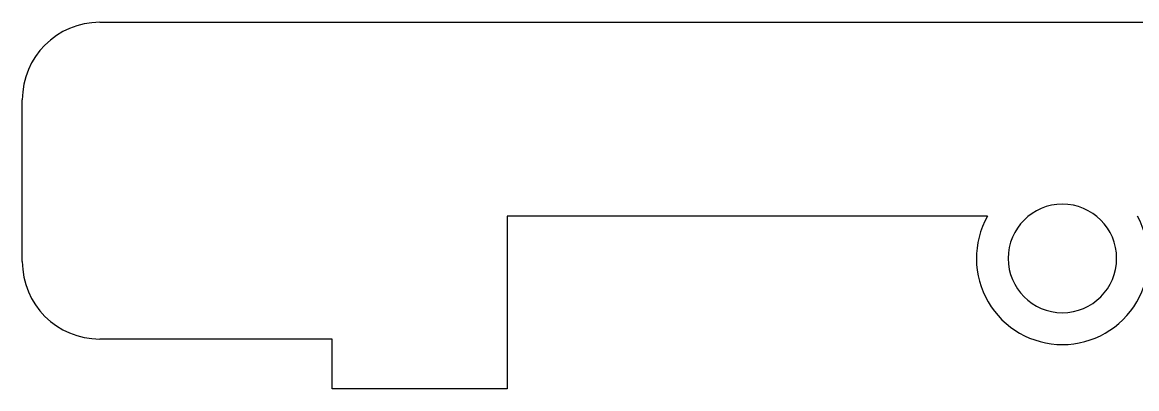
# Model space of a CAD drawing. Header units: inches. Extents: x 141 to 2374, y -6 to 1038.
# Drawn here: x 253.4 to 541.1, y 943.9 to 1038.4 of the extents above; entities that cross this region are included whole.
import ezdxf

# ---------------------------------------------------------------- set-up
doc = ezdxf.new("R2010")
doc.units = ezdxf.units.IN
doc.header["$MEASUREMENT"] = 0
doc.linetypes.add('Continuous2', pattern=[0])
doc.layers.add('Nível_Padrão', color=1, linetype='Continuous')

msp = doc.modelspace()

# ---------------------------------------------------------------- linework, layer by layer
at = {"layer": 'Nível_Padrão', "color": 1, "linetype": 'Continuous2', "lineweight": -3, "true_color": 0xff0000}
for p, q in [((273.36, 1038.36), (313.36, 1038.36)), ((313.36, 1038.36), (333.36, 1038.36)), ((333.36, 1038.36), (1073.36, 1038.36)), ((253.36, 976.66), (253.36, 1018.36)), ((502.59, 988.36), (378.57, 988.36)), ((378.57, 988.36), (378.57, 943.86)), ((333.36, 956.66), (273.36, 956.66)), ((333.36, 943.86), (333.36, 956.66)), ((378.57, 943.86), (333.36, 943.86))]:
    msp.add_line(p, q, dxfattribs=at)
for centre, radius, start, end in [((273.36, 1018.36), 20, 90, 180), ((521.96, 977.46), 14, 90, 180), ((521.96, 977.46), 14, 0, 90), ((521.96, 977.46), 22.22, 150.6272, 210.3136), ((521.96, 977.46), 22.22, 329.6864, 29.3728), ((273.36, 976.66), 20, 180, 270), ((521.96, 977.46), 14, 180, 270), ((521.96, 977.46), 14, 270, 360), ((521.96, 977.46), 22.22, 210.3136, 270), ((521.96, 977.46), 22.22, 270, 329.6864)]:
    msp.add_arc(centre, radius, start, end, dxfattribs=at)

doc.saveas('drawing.dxf')
